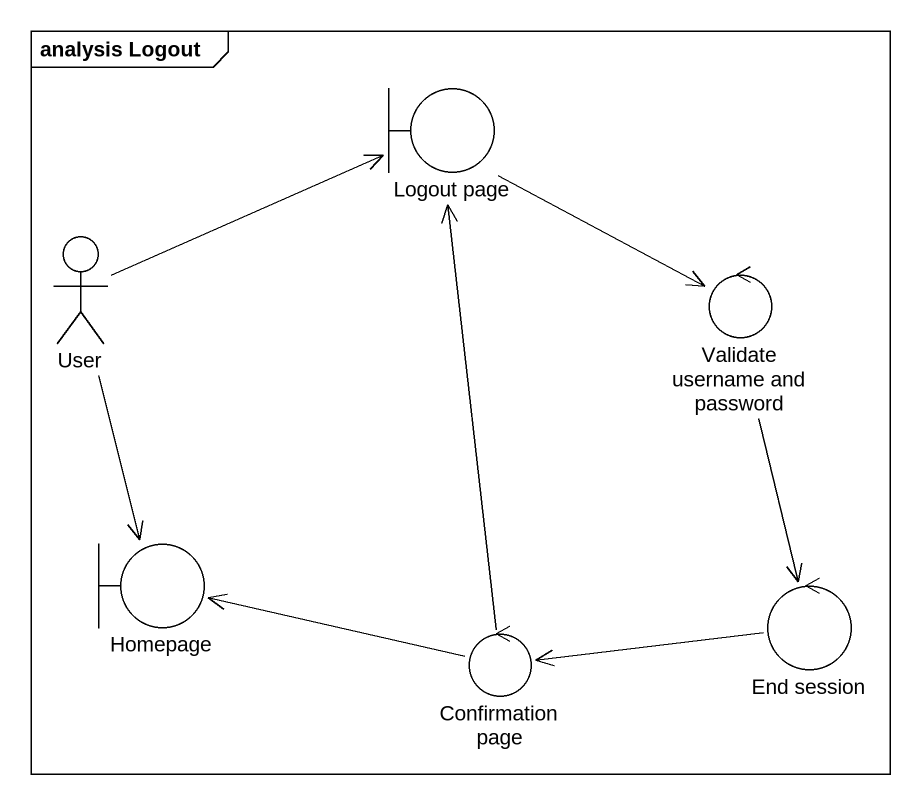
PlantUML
@startuml
mainframe analysis Logout
boundary "Logout page" as Logout_page
actor User
control "Validate username and password" as Validate_username_and
boundary Homepage
control "Confirmation page" as Confirmation_page
control "End session" as End_session
Logout_page --> Validate_username_and
User -right-> Logout_page
User --> Homepage
Validate_username_and --> End_session
Confirmation_page -up-> Logout_page
Confirmation_page -left-> Homepage
End_session -left-> Confirmation_page
@enduml
